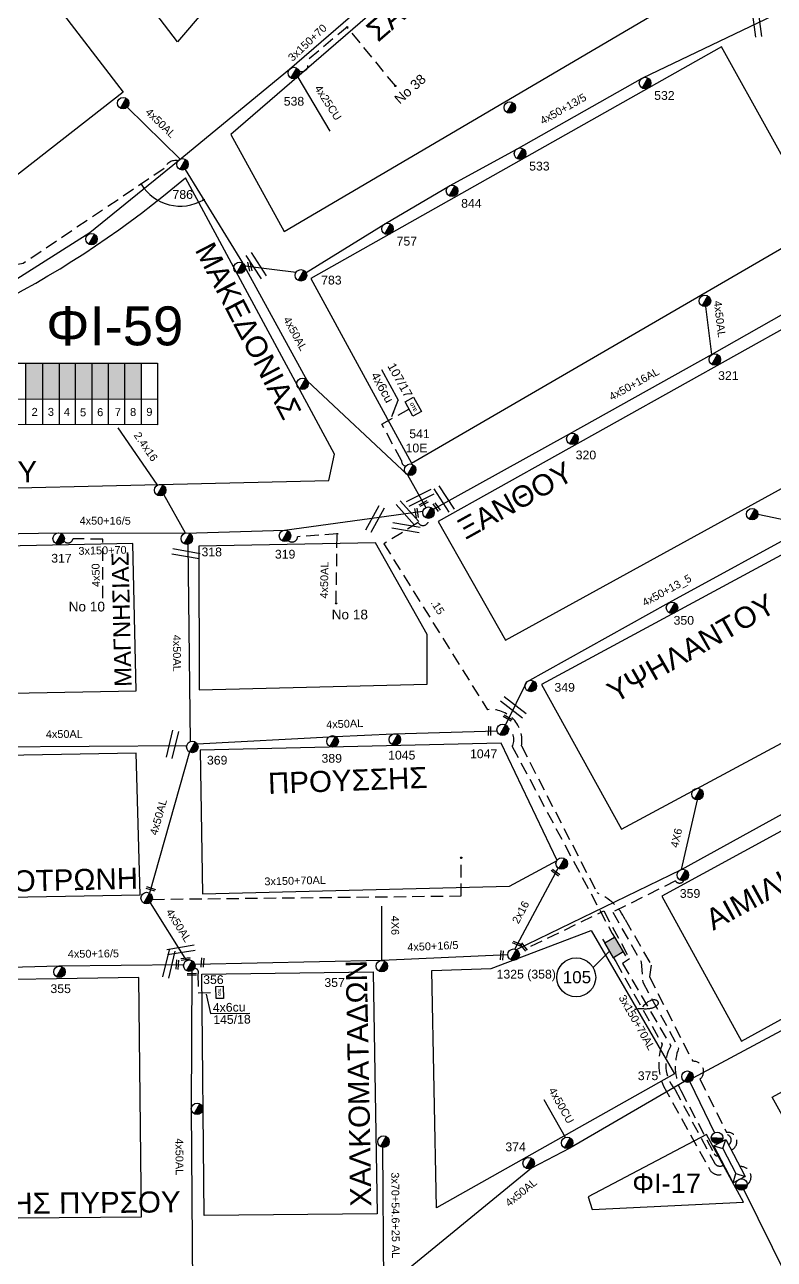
# Model space of a CAD drawing. Header units: millimetres. Extents: x 1421 to 7547, y 822 to 1863.
# Drawn here: x 6842.7 to 6996.5, y 1308.7 to 1562.1 of the extents above; entities that cross this region are included whole.
import ezdxf
from ezdxf.enums import TextEntityAlignment as Align

# ---------------------------------------------------------------- set-up
doc = ezdxf.new("R2010")
doc.units = ezdxf.units.MM
doc.linetypes.add('DASHED', pattern=[19.05, 12.7, -6.35])
doc.layers.get('0').update_dxf_attribs({"lineweight": 30})
for name, color, linetype, lineweight in [('2.4x16', 7, 'Continuous', 30), ('2x13', 7, 'Continuous', 30), ('2x16', 7, 'Continuous', 30), ('3x150+50', 7, 'Continuous', 30), ('4x50+13_5', 7, 'Continuous', 30), ('4x50+16_5', 7, 'Continuous', 30), ('4x50AL', 7, 'Continuous', 30), ('4x50CU', 7, 'Continuous', 30), ('Link Box 4 Διευθύνσεων', 7, 'Continuous', 30), ('Pillar OTE', 7, 'Continuous', 30), ('TEXT_ΚΑΛΩΔΙΩΝ', 7, 'Continuous', 30), ('Άγνωστα', 7, 'Continuous', 30), ('Γυμνά εναέρια ΧΤ και ΦΟΠ (3Φ)   4x50+16AL', 7, 'Continuous', 30), ('Εναέρια παροχή ΧΤ 4x25', 7, 'SYN_LINE', 30), ('Καλώδια ΧΤ   3x150+50CU', 7, 'DASHED', 30), ('Καλώδια ΧΤ   3x150+70AL', 7, 'DASHED', 30), ('Μηχανική τομή', 7, 'Continuous', 30), ('Στύλος ΦΜ', 7, 'Continuous', 30), ('Στύλος ΦΜ @ 1', 7, 'Continuous', 30), ('ΣΥΝ.ΚΑΛ4Χ6', 7, 'YPARXSK3X70+54', 30), ('Συνδέσεις', 7, 'Continuous', 30), ('Συνεστραμμένα ΧΤ   3x70+54.6+25 AL', 7, 'SYN_LINE', 30), ('Τομή', 7, 'Continuous', 30), ('Υποσταθμός εναέριος 2 στύλων', 7, 'Continuous', 30), ('Υποσταθμός πόλεως', 7, 'Continuous', 30), ('Υπόβαθρο ΔΕΗ', 7, 'Continuous', 30), ('Υπόγεια Καλώδια Δικτύου ΧΤ   .15', 7, 'DASHED', 30), ('Υπόγεια Καλώδια Δικτύου ΧΤ  4x50AL', 7, 'DASHED', 30), ('Υπόγεια Καλώδια Δικτύου ΧΤ  4x6', 7, 'DASHED', 30)]:
    doc.layers.add(name, color=color, linetype=linetype, lineweight=lineweight)
doc.layers.add('Υπόγεια καλώδια Παροχών ΧΤ   4x50AL', color=7, linetype='DASHED')
doc.styles.add('arial', font='arial.ttf')
doc.styles.get("Standard").update_dxf_attribs({"font": 'arial.ttf'})
doc.linetypes.add('SYN_LINE', pattern='A,0.5,-0.0001,["/\\/\\/\\/",Standard,S=0.1,R=0,X=0,Y=-0.05],-0.25', length=0.7501)
doc.linetypes.add('YPARXSK3X70+54', pattern='A,2.5,[131,ltypeshp.shx,S=1,R=0,X=-9e-10,Y=0],-1e-11,[131,ltypeshp.shx,S=-1,R=180,X=2,Y=0],-4.1,[131,ltypeshp.shx,S=1,R=0,X=-0.1,Y=0],-1.9,2,0', length=10.5)
doc.dimstyles.new('ISO-25', dxfattribs={"dimtxt": 2.5, "dimasz": 2.5, "dimexe": 1.25, "dimexo": 0.625, "dimtad": 1, "dimtxsty": 'Standard', "dimcen": 2.5, "dimadec": 0, "dimazin": 0, "dimtfac": 1, "dimtmove": 0, "dimatfit": 3, "dimfxl": 1, "dimarcsym": 0})

# ---------------------------------------------------------------- blocks, each defined once
blk = doc.blocks.new('ΥΠΑΡΧΩΝ ΤΣΙΜΕΝΤΕΝΙΟΣ ΣΤΥΛΟΣ')
at = {"layer": 'Στύλος ΦΜ'}
blk.add_hatch(color=7, dxfattribs=at).paths.add_polyline_path([(-1.29, -2.28, 0.574793), (2.62, 0, 0.268822), (1.3, 2.27)])
at = {"layer": 'Στύλος ΦΜ', "color": 7}
blk.add_line((-1.29, -2.28), (1.3, 2.27), dxfattribs=at)
blk.add_circle((0, 0), 2.62, dxfattribs=at)
at = {"layer": 'Στύλος ΦΜ', "flags": 4}
for tag, p in [('ΑΡΙΘΜΟΣ', (-4.68, 8.05)), ('ΤΥΠΟΣ', (-4.91, 3.03))]:
    blk.add_attdef(tag, p, '', height=4, dxfattribs=at)
blk = doc.blocks.new('ΜΗΧΑΝΙΚΗ ΤΟΜΗ')
at = {"layer": 'Μηχανική τομή', "lineweight": -3, "ltscale": 40}
for p, q in [((-3.8, 1.2), (3.8, 1.2)), ((3.8, -0.4), (-3.8, -0.4))]:
    blk.add_line(p, q, dxfattribs=at)
blk = doc.blocks.new('ΤΟΜΗ')
at = {"layer": 'Τομή', "lineweight": -3, "ltscale": 40}
for p, q in [((-11.4, 1.1), (11.4, 1.1)), ((11.4, -3.6), (-11.4, -3.6))]:
    blk.add_line(p, q, dxfattribs=at)
blk = doc.blocks.new('LINK BOX 4 ΑΝΑΧΩΡΗΣΕΩΝ')
at = {"layer": 'Link Box 4 Διευθύνσεων', "lineweight": -3, "ltscale": 40}
blk.add_hatch(color=256, dxfattribs=at).paths.add_polyline_path([(-3.54, 0), (-3.54, -4.67), (3.54, -4.67), (3.54, 0)])
for p, q in [((-3.54, 0), (-5.33, 0)), ((5.33, 0), (3.54, 0)), ((-3.54, -4.67), (-5.33, -4.67)), ((5.33, -4.67), (3.54, -4.67))]:
    blk.add_line(p, q, dxfattribs=at)
blk.add_lwpolyline([(-3.54, -4.67), (-3.54, 0), (3.54, 0), (3.54, -4.67)], close=True, dxfattribs=at)
blk = doc.blocks.new('_ΣΥΝΔΕΣΗ')
at = {"layer": 'Συνδέσεις', "linetype": 'SYN_LINE', "ltscale": 40}
blk.add_hatch(color=256, dxfattribs=at).paths.add_polyline_path([(0.5, 0, 1), (-0.5, 0, 1)])
at = {"layer": 'Συνδέσεις'}
blk.add_circle((0, 0), 0.5, dxfattribs=at)
blk = doc.blocks.new('ΥΠΟΣΤΑΘΜΟΣ ΕΝΑΕΡΙΟΣ ΕΠΙ 2 ΣΤΥΛΩΝ')
at = {"layer": 'Υποσταθμός εναέριος 2 στύλων', "linetype": 'Continuous', "lineweight": -3}
for points in [[(-11.97, -2.11, 0.574793), (-8.45, -0.07, 0.268822), (-9.64, 1.98)], [(9.68, -2.15, 0.574793), (13.19, -0.1, 0.268822), (12.01, 1.95)]]:
    blk.add_hatch(color=256, dxfattribs=at).paths.add_polyline_path(points)
for p, q in [((-11.97, -2.11), (-9.64, 1.98)), ((9.68, -2.15), (12.01, 1.95))]:
    blk.add_line(p, q, dxfattribs=at)
for centre in [(-10.81, -0.07), (10.84, -0.1)]:
    blk.add_circle(centre, 2.36, dxfattribs=at)
at = {"layer": 'Υποσταθμός πόλεως', "linetype": 'Continuous', "lineweight": -3, "ltscale": 40}
blk.add_lwpolyline([(-8.57, 2.82), (8.57, 2.82), (8.57, -2.82), (-8.57, -2.82)], close=True, dxfattribs=at)
for points in [[(-5.75, 0), (-8.57, 2.82)], [(-8.57, -2.82), (-5.75, 0)], [(-5.75, 0), (5.75, 0)], [(5.75, 0), (8.57, 2.82)], [(8.57, -2.82), (5.75, 0)]]:
    blk.add_lwpolyline(points, dxfattribs=at)
at = {"layer": 'Υποσταθμός εναέριος 2 στύλων', "ltscale": 40, "flags": 1}
for tag, p in [('ΜΕΤΑΣΧΗΜΑΤΙΣΜΟΣ', (14.09, 2.51)), ('ΙΣΧΥΣ', (14.07, -0.28)), ('ΑΡΙΘΜΟΣ', (14.19, -3))]:
    blk.add_attdef(tag, p, '', height=1.8, dxfattribs=at)
blk = doc.blocks.new('PILLAR ΟΤΕ')
at = {"layer": 'Pillar OTE', "ltscale": 40}
blk.add_lwpolyline([(-3.31, 2.02), (3.39, 2.02), (3.39, -1.99), (-3.31, -1.99)], close=True, dxfattribs=at)
at = {"layer": 'Pillar OTE', "insert": (-1.81, 0.71), "char_height": 1.3575, "width": 109.961, "attachment_point": 1}
blk.add_mtext('{\\fArial|b1|i0|c161|p34;OTE}', dxfattribs=at)

msp = doc.modelspace()

# ---------------------------------------------------------------- hatches: boundary and pattern name
at = {"layer": 'Καλώδια ΧΤ   3x150+50CU', "linetype": 'DASHED', "lineweight": -3, "ltscale": 0.2}
h = msp.add_hatch(color=1, dxfattribs=at)
h.dxf.hatch_style = 1
h.paths.add_polyline_path([(6846.4, 1492.68), (6842.96, 1492.68), (6842.96, 1485.32), (6846.4, 1485.31)])
h = msp.add_hatch(color=27, dxfattribs=at)
h.dxf.hatch_style = 1
h.paths.add_polyline_path([(6849.84, 1492.68), (6846.4, 1492.68), (6846.4, 1485.31), (6849.84, 1485.31)])
h = msp.add_hatch(color=173, dxfattribs=at)
h.dxf.hatch_style = 1
h.paths.add_polyline_path([(6853.14, 1492.68), (6849.84, 1492.68), (6849.84, 1485.31), (6853.14, 1485.31)])
h = msp.add_hatch(color=30, dxfattribs=at)
h.dxf.hatch_style = 1
h.paths.add_polyline_path([(6856.52, 1492.68), (6853.14, 1492.68), (6853.14, 1485.31), (6856.52, 1485.3)])
h = msp.add_hatch(color=85, dxfattribs=at)
h.dxf.hatch_style = 1
h.paths.add_polyline_path([(6859.92, 1492.68), (6856.52, 1492.68), (6856.52, 1485.3), (6859.92, 1485.3)])
h = msp.add_hatch(color=5, dxfattribs=at)
h.dxf.hatch_style = 1
h.paths.add_polyline_path([(6863.26, 1492.68), (6859.92, 1492.68), (6859.92, 1485.3), (6863.26, 1485.3)])
h = msp.add_hatch(color=2, dxfattribs=at)
h.dxf.hatch_style = 1
h.paths.add_polyline_path([(6866.64, 1492.68), (6863.26, 1492.68), (6863.26, 1485.3), (6866.64, 1485.29)])

# ---------------------------------------------------------------- linework, layer by layer
at = {"color": 2, "lineweight": -3, "ltscale": 0.2}
msp.add_lwpolyline([(6803.07, 1492.81), (6817.27, 1498.03), (6839.8, 1509.13), (6856.07, 1519.5), (6874.17, 1534.19), (6897.06, 1553), (6933.57, 1584.62)], dxfattribs=at)
at = {"color": 6, "lineweight": -3, "ltscale": 0.2}
msp.add_lwpolyline([(6887.9, 1512.62), (6898.4, 1511.34)], dxfattribs=at)
at = {"layer": '2.4x16', "color": 7, "linetype": 'SYN_LINE', "lineweight": -3, "ltscale": 10}
msp.add_lwpolyline([(6869.89, 1467.73), (6861.91, 1479.35)], dxfattribs=at)
at = {"layer": '2x13', "color": 27, "lineweight": -3, "ltscale": 0.2}
msp.add_lwpolyline([(7003.94, 1459.3), (6993.11, 1461.57)], dxfattribs=at)
at = {"layer": '2x16', "color": 1, "lineweight": -3, "ltscale": 0.2}
msp.add_lwpolyline([(6943.23, 1372.4), (6952.14, 1389.02)], dxfattribs=at)
at = {"layer": '3x150+50', "color": 27, "linetype": 'DASHED', "lineweight": -3, "ltscale": 0.2}
msp.add_lwpolyline([(6871.34, 1532.59), (6842.38, 1513.1), (6834.92, 1511.67), (6802.48, 1496.13, 0.187607), (6802.48, 1496.13, 0.463516), (6796.34, 1492.41, 1)], format="xyb", dxfattribs=at)
at = {"layer": '4x50+13_5', "color": 6, "lineweight": -3, "ltscale": 0.2}
for points in [[(6900.42, 1511.23), (6916.71, 1521.34), (6929.85, 1529.07), (6943.52, 1536.51), (6969.51, 1551.23), (6996.24, 1564.04)], [(6990.22, 1322.97), (6998.94, 1305.36)]]:
    msp.add_lwpolyline(points, dxfattribs=at)
at = {"layer": '4x50+13_5', "color": 27, "lineweight": -3, "ltscale": 0.2}
msp.add_lwpolyline([(7003.94, 1459.3), (6974.85, 1443.43), (6945.63, 1427.16), (6941.35, 1418.4)], dxfattribs=at)
at = {"layer": '4x50+13_5', "color": 2, "lineweight": -3, "ltscale": 0.2}
for points in [[(6979.82, 1345.95), (7014.2, 1364.36), (7037.67, 1377.39), (7058.24, 1388.56), (7075.49, 1398.73)], [(6979.14, 1345.13), (6984.2, 1334.69)]]:
    msp.add_lwpolyline(points, dxfattribs=at)
at = {"layer": '4x50+16_5', "color": 85, "lineweight": -3, "ltscale": 0.2}
msp.add_lwpolyline([(6795.08, 1457.12), (6821.34, 1457.37), (6849.56, 1457.83), (6875.69, 1457.78), (6896.04, 1458.37), (6924.39, 1462.25)], dxfattribs=at)
at = {"layer": '4x50+16_5', "color": 30, "lineweight": -3, "ltscale": 0.2}
msp.add_lwpolyline([(6943.6, 1372.27), (6977.48, 1388.74), (7000.19, 1401.23), (7022.78, 1413.07), (7056.73, 1430.94)], dxfattribs=at)
at = {"layer": '4x50+16_5', "color": 1, "lineweight": -3, "ltscale": 0.2}
msp.add_lwpolyline([(6941.83, 1371.2), (6915.98, 1370.04), (6877.63, 1369.24)], dxfattribs=at)
at = {"layer": '4x50+16_5', "color": 5, "lineweight": -3, "ltscale": 0.2}
msp.add_lwpolyline([(6875.32, 1369.14), (6849.69, 1368.88), (6822.4, 1368.13)], dxfattribs=at)
at = {"layer": '4x50AL', "color": 27, "lineweight": -3, "ltscale": 0.2}
for points in [[(6863.71, 1545.18), (6874.6, 1534.55)], [(6875.61, 1532.4), (6887.38, 1513.24), (6900.69, 1489.04), (6921.21, 1469.76), (6924.97, 1463)]]:
    msp.add_lwpolyline(points, dxfattribs=at)
at = {"layer": '4x50AL', "color": 6, "lineweight": -3, "ltscale": 0.2}
msp.add_lwpolyline([(6983.69, 1494.42), (6982.48, 1504.27)], dxfattribs=at)
at = {"layer": '4x50AL', "color": 133, "lineweight": -3, "ltscale": 0.2}
for points in [[(6876.21, 1455.49), (6876.63, 1414.96)], [(6878.08, 1414.53), (6906.47, 1416.05), (6918.37, 1416.56), (6939.61, 1417.19)], [(6876.52, 1412.86), (6868.31, 1383.88)], [(6868.43, 1381.91), (6875.9, 1370.01)]]:
    msp.add_lwpolyline(points, dxfattribs=at)
at = {"layer": '4x50AL', "color": 30, "lineweight": -3, "ltscale": 0.2}
msp.add_lwpolyline([(6814.47, 1413.41), (6835.82, 1413.93), (6875.97, 1414.2)], dxfattribs=at)
at = {"layer": '4x50AL', "color": 2, "lineweight": -3, "ltscale": 0.2}
msp.add_lwpolyline([(6877.02, 1367.94), (6876.89, 1339.64), (6877.13, 1303.14)], dxfattribs=at)
at = {"layer": '4x50AL', "color": 1, "lineweight": -3, "ltscale": 0.2}
msp.add_lwpolyline([(6978.09, 1345.18), (6954.53, 1331.55), (6946.68, 1327.43), (6916.89, 1302.98), (6921.09, 1306.43)], dxfattribs=at)
at = {"layer": '4x50CU', "color": 1, "linetype": 'SYN_LINE', "lineweight": -3, "ltscale": 10}
msp.add_lwpolyline([(6953.64, 1333.73), (6949.27, 1341.48)], dxfattribs=at)
at = {"layer": 'Pillar OTE', "lineweight": -3, "ltscale": 40}
for points in [[(6839.63, 1480.04), (6839.63, 1492.68), (6869.96, 1492.68), (6869.96, 1480.01), (6839.63, 1480.04)], [(6842.96, 1480.04), (6842.96, 1492.68)], [(6846.4, 1480.03), (6846.4, 1492.68)], [(6849.84, 1480.03), (6849.84, 1492.68)], [(6853.14, 1480.03), (6853.14, 1492.68)], [(6856.52, 1480.02), (6856.52, 1492.68)], [(6859.92, 1480.02), (6859.92, 1492.68)], [(6863.26, 1480.02), (6863.26, 1492.68)], [(6866.64, 1480.01), (6866.64, 1492.68)], [(6839.63, 1485.32), (6869.96, 1485.29)]]:
    msp.add_lwpolyline(points, dxfattribs=at)
at = {"layer": 'Άγνωστα', "lineweight": -3}
msp.add_lwpolyline([(6969.54, 1360.53), (6969.94, 1360.99), (6970.31, 1361.34), (6970.64, 1361.6), (6970.93, 1361.78), (6971.19, 1361.9), (6971.42, 1361.97), (6971.61, 1362), (6971.78, 1362.01), (6971.92, 1362.01), (6972.04, 1362), (6972.14, 1361.98), (6972.22, 1361.96), (6972.28, 1361.93), (6972.34, 1361.9), (6972.39, 1361.85), (6972.44, 1361.81), (6972.48, 1361.75), (6972.53, 1361.69), (6972.57, 1361.62), (6972.6, 1361.56), (6972.63, 1361.48), (6972.65, 1361.41), (6972.67, 1361.34), (6972.67, 1361.27), (6972.66, 1361.2), (6972.64, 1361.13), (6972.61, 1361.06), (6972.57, 1360.99), (6972.52, 1360.93), (6972.46, 1360.86), (6972.4, 1360.8), (6972.33, 1360.73), (6972.25, 1360.67), (6972.16, 1360.61), (6972.07, 1360.55), (6971.97, 1360.49), (6971.87, 1360.44), (6971.75, 1360.38), (6971.63, 1360.33), (6971.5, 1360.29), (6971.36, 1360.25), (6971.21, 1360.21), (6971.05, 1360.18), (6970.89, 1360.15), (6970.73, 1360.13), (6970.56, 1360.11), (6970.39, 1360.1), (6970.22, 1360.09), (6970.05, 1360.09), (6969.88, 1360.09), (6969.71, 1360.1), (6969.55, 1360.11), (6969.39, 1360.11), (6969.23, 1360.12), (6969.08, 1360.12), (6968.93, 1360.12), (6968.79, 1360.12), (6968.65, 1360.11), (6968.53, 1360.1), (6968.41, 1360.08), (6968.3, 1360.07), (6968.21, 1360.05), (6968.12, 1360.04), (6968.05, 1360.02), (6967.99, 1360.01), (6967.94, 1360.01), (6967.9, 1360), (6967.87, 1360), (6967.85, 1360), (6967.83, 1360), (6967.82, 1360), (6967.81, 1360), (6967.8, 1360), (6967.8, 1360), (6967.8, 1360), (6967.79, 1360), (6967.79, 1360), (6967.79, 1360), (6967.79, 1360), (6967.79, 1360)], dxfattribs=at)
at = {"layer": 'Γυμνά εναέρια ΧΤ και ΦΟΠ (3Φ)   4x50+16AL', "color": 6, "lineweight": -3, "ltscale": 0.2}
msp.add_lwpolyline([(7023.07, 1514.7), (7005.46, 1506.81), (6983.69, 1494.42), (6954.42, 1478.1), (6926.53, 1462.62)], dxfattribs=at)
at = {"layer": 'Γυμνά εναέρια ΧΤ και ΦΟΠ (3Φ)   4x50+16AL', "color": 7, "lineweight": -3, "ltscale": 0.2}
msp.add_lwpolyline([(6875.69, 1457.78), (6871.25, 1465.7)], dxfattribs=at)
at = {"layer": 'Εναέρια παροχή ΧΤ 4x25', "color": 2, "linetype": 'SYN_LINE', "lineweight": -3, "ltscale": 15}
msp.add_lwpolyline([(6898.72, 1551.33), (6905.29, 1540.3)], dxfattribs=at)
at = {"layer": 'Καλώδια ΧΤ   3x150+50CU', "color": 2, "linetype": 'DASHED', "lineweight": -3, "ltscale": 0.2}
msp.add_arc((6986.51, 1333.18), 1.15, 302.874, 125.6264, dxfattribs=at)
at = {"layer": 'Καλώδια ΧΤ   3x150+50CU', "color": 6, "linetype": 'DASHED', "lineweight": -3, "ltscale": 0.2}
msp.add_arc((6989.61, 1325.65), 2.11, 309.1055, 93.6989, dxfattribs=at)
at = {"layer": 'Καλώδια ΧΤ   3x150+70AL', "color": 2, "linetype": 'DASHED', "lineweight": -3, "ltscale": 0.2}
msp.add_lwpolyline([(6918.75, 1549.56), (6908.86, 1561.65), (6900.49, 1554.6, -0.820402), (6899.02, 1552.61, -1.469242)], format="xyb", dxfattribs=at)
at = {"layer": 'Καλώδια ΧΤ   3x150+70AL', "color": 85, "lineweight": -3, "ltscale": 0.2}
msp.add_lwpolyline([(6858.73, 1456.52), (6852.62, 1456.59, -0.627389), (6850.75, 1456.16, 4.617083)], format="xyb", dxfattribs=at)
at = {"layer": 'Καλώδια ΧΤ   3x150+70AL', "color": 133, "lineweight": -3, "ltscale": 0.2}
for points in [[(6941.88, 1417.78, -0.359486), (6942.72, 1413.96), (6963.24, 1375.6)], [(6963.96, 1369.83), (6973.5, 1352.89, 0.192555), (6973.74, 1344.25), (6983.34, 1326.95, 0.485711), (6986.77, 1326.84, -0.786582)]]:
    msp.add_lwpolyline(points, format="xyb", dxfattribs=at)
msp.add_lwpolyline([(6868.88, 1382.6), (6932.27, 1383.3), (6932.27, 1391.15)], dxfattribs=at)
at = {"layer": 'Καλώδια ΧΤ   3x150+70AL', "color": 30, "lineweight": -3, "ltscale": 0.2}
msp.add_lwpolyline([(6977.93, 1386.43, -0.561607), (6976.21, 1386.4), (6963.36, 1379.96), (6969.15, 1369.78), (6969.5, 1365.61), (6976.86, 1352.07, 0.205116), (6977.3, 1343.38), (6984.16, 1330.36, 0.364097), (6985.14, 1329.96, 1.366824)], format="xyb", dxfattribs=at)
at = {"layer": 'Καλώδια ΧΤ   3x150+70AL', "color": 1, "lineweight": -3, "ltscale": 0.2}
msp.add_lwpolyline([(6946.57, 1372.97), (6961.5, 1380.24), (6966.82, 1370.37), (6965.36, 1369.45), (6975.25, 1352.5, 0.318206), (6976.06, 1343.67), (6984.2, 1328.52, 0.455718), (6986.12, 1328.09, -0.327517)], format="xyb", dxfattribs=at)
at = {"layer": 'Καλώδια ΧΤ   3x150+70AL', "color": 27, "lineweight": -3, "ltscale": 0.2}
msp.add_arc((6873.68, 1531.75), 2.49, 78.8261, 160.2831, dxfattribs=at)
at = {"layer": 'ΣΥΝ.ΚΑΛ4Χ6', "color": 30, "linetype": 'SYN_LINE', "lineweight": -3, "ltscale": 20}
msp.add_lwpolyline([(6977.48, 1388.74), (6980.75, 1403.03)], dxfattribs=at)
at = {"layer": 'ΣΥΝ.ΚΑΛ4Χ6', "color": 1, "linetype": 'SYN_LINE', "lineweight": -3, "ltscale": 20}
msp.add_lwpolyline([(6915.98, 1370.04), (6915.96, 1381.19)], dxfattribs=at)
at = {"layer": 'Συνεστραμμένα ΧΤ   3x70+54.6+25 AL', "color": 62, "lineweight": -3, "ltscale": 20}
msp.add_lwpolyline([(6916.41, 1303.51), (6916.18, 1331.7)], dxfattribs=at)
at = {"layer": 'Υπόβαθρο ΔΕΗ', "lineweight": -3, "ltscale": 0.2}
for points in [[(6833.54, 1611.54), (6863.1, 1640.3), (6906.47, 1596.56), (6874.08, 1558.63), (6833.54, 1611.54)], [(6895.97, 1519.7), (6979.85, 1569.09), (6959.62, 1604.1), (6885.03, 1539.58), (6895.97, 1519.7)], [(6797.37, 1576.31), (6822.72, 1600.65), (6862.94, 1548.28), (6840.09, 1530.45), (6797.37, 1576.31)], [(6922.05, 1472.13), (7006.06, 1520.91), (6985.65, 1557.57), (6901.39, 1510.04), (6922.05, 1472.13)], [(6906.28, 1473.99), (6875.68, 1530.71)], [(6941.34, 1435.81), (7027.07, 1482.94), (7013.19, 1508.08), (6927.5, 1460.14), (6941.34, 1435.81)], [(6915.94, 1491.33), (6919.35, 1485.06)], [(6794.3, 1488.5), (6794.76, 1465.99), (6905.13, 1468.55), (6906.28, 1473.99)], [(6948.72, 1426.73), (6965.13, 1397), (7049.89, 1442.55), (7033.24, 1472.34), (6948.72, 1426.73)], [(6795.56, 1454.18), (6796.06, 1424.12), (6865.6, 1425.43), (6864.9, 1455.61), (6795.56, 1454.18)], [(6878.46, 1455.1), (6878.47, 1425.58), (6925.26, 1426.78), (6925.26, 1436.99), (6914.65, 1455.77), (6878.46, 1455.1)], [(7073.87, 1399.83), (7057.53, 1429.09), (6973.41, 1383.24), (6989.78, 1353.51), (7073.87, 1399.83)], [(6878.7, 1413.2), (6879.17, 1383.74), (6942.2, 1385.3), (6951.96, 1390.56), (6940.46, 1414.63), (6878.7, 1413.2)], [(6796.44, 1411.35), (6797.29, 1382.27), (6866.42, 1383.5), (6865.59, 1412.62), (6796.44, 1411.35)], [(6824.4, 1317.06), (6866.66, 1317.43), (6866.15, 1366.57), (6823.84, 1365.87), (6824.4, 1317.06)]]:
    msp.add_lwpolyline(points, dxfattribs=at)
for points in [[(6996.03, 1342.02), (7080.02, 1388.07), (7094.38, 1362.81), (7009.86, 1317.08)], [(6927.16, 1319.29), (6926.2, 1367.96), (6938.42, 1368.37), (6958.95, 1376.2), (6976, 1346.75)], [(6879.07, 1367.26), (6914.2, 1367.75), (6915.02, 1318.02), (6879.56, 1317.72)], [(6958.29, 1321.52), (6959.11, 1318.91), (6990.16, 1320.45), (6982.61, 1334.36)]]:
    msp.add_lwpolyline(points, close=True, dxfattribs=at)
at = {"layer": 'Υπόβαθρο ΔΕΗ', "lineweight": -3}
msp.add_lwpolyline([(6962.71, 1371.94), (6959.3, 1368.61)], dxfattribs=at)
msp.add_circle((6955.85, 1366.59), 4, dxfattribs=at)
at = {"layer": 'Υπόβαθρο ΔΕΗ', "lineweight": -3, "ltscale": 0.2}
msp.add_arc((6743.72, 1685.54), 203.44, 284.3988, 310.4398, dxfattribs=at)
at = {"layer": 'Υπόβαθρο ΔΕΗ', "lineweight": -3}
msp.add_arc((6874.63, 1534.29), 9.41, 211.3432, 300.6313, dxfattribs=at)
at = {"layer": 'Υπόγεια Καλώδια Δικτύου ΧΤ   .15', "color": 151, "lineweight": -3, "ltscale": 0.2}
msp.add_lwpolyline([(6925.56, 1460.8, -0.886262), (6923.43, 1459.92), (6916.38, 1455.59), (6937.64, 1421.53, -0.499243), (6944.62, 1414.11), (6960.15, 1383.92, -0.182037), (6965.89, 1378.47), (6971.26, 1369.08), (6970.87, 1366.69), (6979.77, 1349.35, -0.726628), (6981.24, 1345.69), (6986.71, 1334.75, -0.866631), (6987.69, 1331.15)], format="xyb", dxfattribs=at)
at = {"layer": 'Υπόγεια Καλώδια Δικτύου ΧΤ  4x50AL', "color": 85, "lineweight": -3, "ltscale": 0.2}
msp.add_lwpolyline([(6906.59, 1443.35), (6906.82, 1457.6), (6898.7, 1457.01, -0.617691), (6896.78, 1456.23, 4.569443)], format="xyb", dxfattribs=at)
msp.add_lwpolyline([(6858.75, 1444.44), (6858.73, 1456.52)], dxfattribs=at)
at = {"layer": 'Υπόγεια Καλώδια Δικτύου ΧΤ  4x6', "color": 27, "linetype": 'DASHED', "lineweight": -2, "ltscale": 0.2}
msp.add_lwpolyline([(6920.86, 1471.51, -0.380777), (6920.02, 1472.69), (6915.95, 1480.15), (6921.53, 1483.2)], format="xyb", dxfattribs=at)
at = {"layer": 'Υπόγεια Καλώδια Δικτύου ΧΤ  4x6', "color": 2, "linetype": 'DASHED', "lineweight": -2, "ltscale": 0.2}
msp.add_lwpolyline([(6877.52, 1368.43, -0.59609), (6878.25, 1367.25), (6878.29, 1363.43), (6881.93, 1363.47)], format="xyb", dxfattribs=at)

# ---------------------------------------------------------------- block references
at = {"layer": 'Link Box 4 Διευθύνσεων', "lineweight": -3, "xscale": 0.4999999999999998, "yscale": 0.4999999999999998, "zscale": 0.4999999999999998, "rotation": 120.7676350335538}
msp.add_blockref('LINK BOX 4 ΑΝΑΧΩΡΗΣΕΩΝ', (6962.6, 1372.12), dxfattribs=at)
at = {"layer": 'Pillar OTE', "xscale": 0.375, "yscale": 0.375, "zscale": 0.375, "rotation": 91}
msp.add_blockref('PILLAR ΟΤΕ', (6882.72, 1363.48), dxfattribs=at)
at = {"layer": 'Μηχανική τομή', "lineweight": -3}
for p, xscale, yscale, zscale, rotation in [((6889, 1512.51), 0.2499999999999188, 0.2499999999999188, 0.2499999999999188, 101.90715138135), ((6923.01, 1461.89), 0.2499999999999187, 0.2499999999999187, 0.2499999999999187, 278.7639080021977), ((6924.5, 1463.96), 0.2499999999999187, 0.2499999999999187, 0.2499999999999187, 207.8134773186692), ((6927.15, 1463.06), 0.2499999999999188, 0.2499999999999188, 0.2499999999999188, 305.3049138036005), ((6941.85, 1419.9), 0.2499999999999189, 0.2499999999999189, 0.2499999999999189, 150.9897580693849), ((6937.99, 1417.16), 0.2499999999999188, 0.2499999999999188, 0.2499999999999188, 269.307013081686), ((6951.66, 1388.18), 0.2499999999999187, 0.2499999999999187, 0.2499999999999187, 143.4629186493353), ((6868.53, 1384.64), 0.2499999999999187, 0.2499999999999187, 0.2499999999999187, 342.4772991770096), ((6943.78, 1373.59), 0.2499999999999186, 0.2499999999999186, 0.2499999999999186, 157.5083442324506), ((6945.13, 1372.88), 0.2499999999999187, 0.2499999999999187, 0.2499999999999187, 128.4420279025753), ((6940.68, 1371.1), 0.2499999999999187, 0.2499999999999187, 0.2499999999999187, 85.96302008426422), ((6874.12, 1369.18), 0.2499999999999187, 0.2499999999999187, 0.2499999999999187, 85.96302008426422), ((6875.72, 1370.27), 0.2499999999999187, 0.2499999999999187, 0.2499999999999187, 7.275471488606197), ((6879.26, 1369.61), 0.2499999999999187, 0.2499999999999187, 0.2499999999999187, 85.96302008426422), ((6877.02, 1367.12), 0.2499999999999187, 0.2499999999999187, 0.2499999999999187, 0.889139183200406)]:
    msp.add_blockref('ΜΗΧΑΝΙΚΗ ΤΟΜΗ', p, dxfattribs=dict(at, xscale=xscale, yscale=yscale, zscale=zscale, rotation=rotation))
at = {"layer": 'Στύλος ΦΜ @ 1', "lineweight": -3, "ltscale": 40}
ref = msp.add_blockref('ΥΠΑΡΧΩΝ ΤΣΙΜΕΝΤΕΝΙΟΣ ΣΤΥΛΟΣ', (6897.92, 1552.2), dxfattribs=dict(at, xscale=0.4499999999998181, yscale=0.4499999999998181, zscale=0.4499999999998181))
ref.add_attrib('ΤΥΠΟΣ', '538', (6895.85, 1545.51), dxfattribs={"layer": 'Στύλος ΦΜ', "height": 1.8, "flags": 4})
ref = msp.add_blockref('ΥΠΑΡΧΩΝ ΤΣΙΜΕΝΤΕΝΙΟΣ ΣΤΥΛΟΣ', (6969.98, 1550.15), dxfattribs=dict(at, xscale=0.4499999999998181, yscale=0.4499999999998181, zscale=0.4499999999998181))
ref.add_attrib('ΤΥΠΟΣ', '532', (6971.85, 1546.7), dxfattribs={"layer": 'Στύλος ΦΜ', "height": 1.8, "flags": 4})
at = {"layer": 'Στύλος ΦΜ @ 1', "lineweight": -3, "ltscale": 40, "xscale": 0.4499999999998181, "yscale": 0.4499999999998181, "zscale": 0.4499999999998181}
for p in [(6862.91, 1546.03), (6942.22, 1545.13), (6856.42, 1518.12), (6886.79, 1512.22), (6982.26, 1505.43), (6899.7, 1488.4), (6870.49, 1466.6), (6925.54, 1461.97), (6991.94, 1461.66), (6980.73, 1404.21), (6952.88, 1389.94), (6867.73, 1382.86), (6878.07, 1339.6), (6916.31, 1332.87), (6954.01, 1332.61)]:
    msp.add_blockref('ΥΠΑΡΧΩΝ ΤΣΙΜΕΝΤΕΝΙΟΣ ΣΤΥΛΟΣ', p, dxfattribs=at)
at = {"layer": 'Στύλος ΦΜ @ 1', "lineweight": -3, "ltscale": 40}
ref = msp.add_blockref('ΥΠΑΡΧΩΝ ΤΣΙΜΕΝΤΕΝΙΟΣ ΣΤΥΛΟΣ', (6944.33, 1535.66), dxfattribs=dict(at, xscale=0.4499999999998181, yscale=0.4499999999998181, zscale=0.4499999999998181))
ref.add_attrib('ΤΥΠΟΣ', '533', (6946.2, 1532.2), dxfattribs={"layer": 'Στύλος ΦΜ', "height": 1.8, "flags": 4})
ref = msp.add_blockref('ΥΠΑΡΧΩΝ ΤΣΙΜΕΝΤΕΝΙΟΣ ΣΤΥΛΟΣ', (6875.09, 1533.46), dxfattribs=dict(at, xscale=0.4499999999998181, yscale=0.4499999999998181, zscale=0.4499999999998181))
ref.add_attrib('ΤΥΠΟΣ', '786', (6873.03, 1526.38), dxfattribs={"layer": 'Στύλος ΦΜ', "height": 1.8, "flags": 4})
ref = msp.add_blockref('ΥΠΑΡΧΩΝ ΤΣΙΜΕΝΤΕΝΙΟΣ ΣΤΥΛΟΣ', (6930.38, 1528.02), dxfattribs=dict(at, xscale=0.4499999999998181, yscale=0.4499999999998181, zscale=0.4499999999998181))
ref.add_attrib('ΤΥΠΟΣ', '844', (6932.25, 1524.56), dxfattribs={"layer": 'Στύλος ΦΜ', "height": 1.8, "flags": 4})
ref = msp.add_blockref('ΥΠΑΡΧΩΝ ΤΣΙΜΕΝΤΕΝΙΟΣ ΣΤΥΛΟΣ', (6917.14, 1520.24), dxfattribs=dict(at, xscale=0.4499999999998181, yscale=0.4499999999998181, zscale=0.4499999999998181))
ref.add_attrib('ΤΥΠΟΣ', '757', (6919.01, 1516.79), dxfattribs={"layer": 'Στύλος ΦΜ', "height": 1.8, "flags": 4})
ref = msp.add_blockref('ΥΠΑΡΧΩΝ ΤΣΙΜΕΝΤΕΝΙΟΣ ΣΤΥΛΟΣ', (6899.38, 1510.68), dxfattribs=dict(at, xscale=0.4499999999998181, yscale=0.4499999999998181, zscale=0.4499999999998181))
ref.add_attrib('ΤΥΠΟΣ', '783', (6903.53, 1508.8), dxfattribs={"layer": 'Στύλος ΦΜ', "height": 1.8, "flags": 4})
ref = msp.add_blockref('ΥΠΑΡΧΩΝ ΤΣΙΜΕΝΤΕΝΙΟΣ ΣΤΥΛΟΣ', (6984.28, 1493.4), dxfattribs=dict(at, xscale=0.4499999999998181, yscale=0.4499999999998181, zscale=0.4499999999998181))
ref.add_attrib('ΤΥΠΟΣ', '321', (6984.97, 1489.19), dxfattribs={"layer": 'Στύλος ΦΜ', "height": 1.8, "flags": 4})
ref = msp.add_blockref('ΥΠΑΡΧΩΝ ΤΣΙΜΕΝΤΕΝΙΟΣ ΣΤΥΛΟΣ', (6921.79, 1470.78), dxfattribs=dict(at, xscale=0.4499999999998181, yscale=0.4499999999998181, zscale=0.4499999999998181))
ref.add_attrib('ΤΥΠΟΣ', '10Ε', (6920.85, 1474.34), dxfattribs={"layer": 'Στύλος ΦΜ', "height": 1.8, "flags": 4})
ref.add_attrib('ΑΡΙΘΜΟΣ', '541', (6921.61, 1477.26), dxfattribs={"layer": 'Στύλος ΦΜ', "height": 1.8, "flags": 4})
ref = msp.add_blockref('ΥΠΑΡΧΩΝ ΤΣΙΜΕΝΤΕΝΙΟΣ ΣΤΥΛΟΣ', (6955.07, 1477.12), dxfattribs=dict(at, xscale=0.4499999999998181, yscale=0.4499999999998181, zscale=0.4499999999998181))
ref.add_attrib('ΤΥΠΟΣ', '320', (6955.75, 1472.91), dxfattribs={"layer": 'Στύλος ΦΜ', "height": 1.8, "flags": 4})
ref = msp.add_blockref('ΥΠΑΡΧΩΝ ΤΣΙΜΕΝΤΕΝΙΟΣ ΣΤΥΛΟΣ', (6849.68, 1456.65), dxfattribs=dict(at, xscale=0.4499999999998181, yscale=0.4499999999998181, zscale=0.4499999999998181))
ref.add_attrib('ΤΥΠΟΣ', '317', (6848.15, 1451.71), dxfattribs={"layer": 'Στύλος ΦΜ', "height": 1.8, "flags": 4})
ref = msp.add_blockref('ΥΠΑΡΧΩΝ ΤΣΙΜΕΝΤΕΝΙΟΣ ΣΤΥΛΟΣ', (6875.97, 1456.64), dxfattribs=dict(at, xscale=0.4499999999998181, yscale=0.4499999999998181, zscale=0.4499999999998181))
ref.add_attrib('ΤΥΠΟΣ', '318', (6878.98, 1453.01), dxfattribs={"layer": 'Στύλος ΦΜ', "height": 1.8, "flags": 4})
ref = msp.add_blockref('ΥΠΑΡΧΩΝ ΤΣΙΜΕΝΤΕΝΙΟΣ ΣΤΥΛΟΣ', (6896.11, 1457.2), dxfattribs=dict(at, xscale=0.4499999999998181, yscale=0.4499999999998181, zscale=0.4499999999998181))
ref.add_attrib('ΤΥΠΟΣ', '319', (6894.04, 1452.54), dxfattribs={"layer": 'Στύλος ΦΜ', "height": 1.8, "flags": 4})
ref = msp.add_blockref('ΥΠΑΡΧΩΝ ΤΣΙΜΕΝΤΕΝΙΟΣ ΣΤΥΛΟΣ', (6975.51, 1442.45), dxfattribs=dict(at, xscale=0.4499999999998181, yscale=0.4499999999998181, zscale=0.4499999999998181))
ref.add_attrib('ΤΥΠΟΣ', '350', (6975.83, 1438.97), dxfattribs={"layer": 'Στύλος ΦΜ', "height": 1.8, "flags": 4})
ref = msp.add_blockref('ΥΠΑΡΧΩΝ ΤΣΙΜΕΝΤΕΝΙΟΣ ΣΤΥΛΟΣ', (6946.52, 1426.39), dxfattribs=dict(at, xscale=0.4499999999998181, yscale=0.4499999999998181, zscale=0.4499999999998181))
ref.add_attrib('ΤΥΠΟΣ', '349', (6951.39, 1425.21), dxfattribs={"layer": 'Στύλος ΦΜ', "height": 1.8, "flags": 4})
ref = msp.add_blockref('ΥΠΑΡΧΩΝ ΤΣΙΜΕΝΤΕΝΙΟΣ ΣΤΥΛΟΣ', (6918.65, 1415.41), dxfattribs=dict(at, xscale=0.4499999999998181, yscale=0.4499999999998181, zscale=0.4499999999998181))
ref.add_attrib('ΤΥΠΟΣ', '1045', (6917.27, 1411.3), dxfattribs={"layer": 'Στύλος ΦΜ', "height": 1.8, "flags": 4})
ref = msp.add_blockref('ΥΠΑΡΧΩΝ ΤΣΙΜΕΝΤΕΝΙΟΣ ΣΤΥΛΟΣ', (6940.77, 1417.38), dxfattribs=dict(at, xscale=0.4499999999998181, yscale=0.4499999999998181, zscale=0.4499999999998181))
ref.add_attrib('ΤΥΠΟΣ', '1047', (6934.07, 1411.57), dxfattribs={"layer": 'Στύλος ΦΜ', "height": 1.8, "flags": 4})
ref = msp.add_blockref('ΥΠΑΡΧΩΝ ΤΣΙΜΕΝΤΕΝΙΟΣ ΣΤΥΛΟΣ', (6877.1, 1413.88), dxfattribs=dict(at, xscale=0.4499999999998181, yscale=0.4499999999998181, zscale=0.4499999999998181))
ref.add_attrib('ΤΥΠΟΣ', '369', (6880.1, 1410.26), dxfattribs={"layer": 'Στύλος ΦΜ', "height": 1.8, "flags": 4})
ref = msp.add_blockref('ΥΠΑΡΧΩΝ ΤΣΙΜΕΝΤΕΝΙΟΣ ΣΤΥΛΟΣ', (6905.88, 1415.03), dxfattribs=dict(at, xscale=0.4499999999998181, yscale=0.4499999999998181, zscale=0.4499999999998181))
ref.add_attrib('ΤΥΠΟΣ', '389', (6903.6, 1410.64), dxfattribs={"layer": 'Στύλος ΦΜ', "height": 1.8, "flags": 4})
ref = msp.add_blockref('ΥΠΑΡΧΩΝ ΤΣΙΜΕΝΤΕΝΙΟΣ ΣΤΥΛΟΣ', (6977.72, 1387.59), dxfattribs=dict(at, xscale=0.4499999999998181, yscale=0.4499999999998181, zscale=0.4499999999998181))
ref.add_attrib('ΤΥΠΟΣ', '359', (6977.11, 1382.91), dxfattribs={"layer": 'Στύλος ΦΜ', "height": 1.8, "flags": 4})
ref = msp.add_blockref('ΥΠΑΡΧΩΝ ΤΣΙΜΕΝΤΕΝΙΟΣ ΣΤΥΛΟΣ', (6943.01, 1371.25), dxfattribs=dict(at, xscale=0.4499999999998181, yscale=0.4499999999998181, zscale=0.4499999999998181))
ref.add_attrib('ΤΥΠΟΣ', '1325 (358)', (6939.52, 1366.34), dxfattribs={"layer": 'Στύλος ΦΜ', "height": 1.8, "flags": 4})
ref = msp.add_blockref('ΥΠΑΡΧΩΝ ΤΣΙΜΕΝΤΕΝΙΟΣ ΣΤΥΛΟΣ', (6849.83, 1367.71), dxfattribs=dict(at, xscale=0.4499999999998181, yscale=0.4499999999998181, zscale=0.4499999999998181))
ref.add_attrib('ΤΥΠΟΣ', '355', (6847.99, 1363.36), dxfattribs={"layer": 'Στύλος ΦΜ', "height": 1.8, "flags": 4})
ref = msp.add_blockref('ΥΠΑΡΧΩΝ ΤΣΙΜΕΝΤΕΝΙΟΣ ΣΤΥΛΟΣ', (6876.48, 1368.98), dxfattribs=dict(at, xscale=0.4499999999998181, yscale=0.4499999999998181, zscale=0.4499999999998181))
ref.add_attrib('ΤΥΠΟΣ', '356', (6879.33, 1365.22), dxfattribs={"layer": 'Στύλος ΦΜ', "height": 1.8, "flags": 4})
ref = msp.add_blockref('ΥΠΑΡΧΩΝ ΤΣΙΜΕΝΤΕΝΙΟΣ ΣΤΥΛΟΣ', (6915.99, 1368.87), dxfattribs=dict(at, xscale=0.4499999999998181, yscale=0.4499999999998181, zscale=0.4499999999998181))
ref.add_attrib('ΤΥΠΟΣ', '357', (6904.19, 1364.62), dxfattribs={"layer": 'Στύλος ΦΜ', "height": 1.8, "flags": 4})
ref = msp.add_blockref('ΥΠΑΡΧΩΝ ΤΣΙΜΕΝΤΕΝΙΟΣ ΣΤΥΛΟΣ', (6978.67, 1346.21), dxfattribs=dict(at, xscale=0.4499999999998181, yscale=0.4499999999998181, zscale=0.4499999999998181))
ref.add_attrib('ΤΥΠΟΣ', '375', (6968.49, 1345.49), dxfattribs={"layer": 'Στύλος ΦΜ', "height": 1.8, "flags": 4})
ref = msp.add_blockref('ΥΠΑΡΧΩΝ ΤΣΙΜΕΝΤΕΝΙΟΣ ΣΤΥΛΟΣ', (6946.1, 1328.45), dxfattribs=dict(at, xscale=0.4499999999998181, yscale=0.4499999999998181, zscale=0.4499999999998181))
ref.add_attrib('ΤΥΠΟΣ', '374', (6941.32, 1330.89), dxfattribs={"layer": 'Στύλος ΦΜ', "height": 1.8, "flags": 4})
at = {"layer": 'Συνδέσεις', "lineweight": -3, "xscale": 0.25, "yscale": 0.25, "zscale": 0.25}
for p in [(6908.86, 1561.65), (6918.75, 1549.56), (6866.59, 1529.4), (6879.42, 1526.2), (6906.82, 1457.6), (6906.6, 1443.35), (6932.27, 1391.16)]:
    msp.add_blockref('_ΣΥΝΔΕΣΗ', p, dxfattribs=at)
at = {"layer": 'Τομή', "lineweight": -3}
for p, xscale, yscale, zscale, rotation in [((6992.6, 1562.41), 0.2499999999998871, 0.2499999999998871, 0.2499999999998871, 97.85434243445336), ((6889.94, 1512.49), 0.2499999999998871, 0.2499999999998871, 0.2499999999998871, 123.070316856853), ((6928.48, 1464.61), 0.2499999999998871, 0.2499999999998871, 0.2499999999998871, 123.070316856853), ((6923.69, 1465.3), 0.2499999999998871, 0.2499999999998871, 0.2499999999998871, 26.54292490237794), ((6914.86, 1460.51), 0.2499999999998871, 0.2499999999998871, 0.2499999999998871, 241.2324591909643), ((6921.45, 1462.11), 0.2499999999998872, 0.2499999999998872, 0.2499999999998872, 311.5773770589048), ((6921, 1459.22), 0.2499999999998871, 0.2499999999998871, 0.2499999999998871, 350.1890315817132), ((6875.87, 1453.83), 0.2499999999998871, 0.2499999999998871, 0.2499999999998871, 350.1890315817132), ((6943.15, 1422.25), 0.2499999999998871, 0.2499999999998871, 0.2499999999998871, 321.9913666837543), ((6873.31, 1414.31), 0.2499999999998871, 0.2499999999998871, 0.2499999999998871, 256.4598056332276), ((6872.59, 1369.28), 0.2499999999998871, 0.2499999999998871, 0.2499999999998871, 256.4598056332276), ((6874.8, 1371.91), 0.2499999999998871, 0.2499999999998871, 0.2499999999998871, 189.2975209906525)]:
    msp.add_blockref('ΤΟΜΗ', p, dxfattribs=dict(at, xscale=xscale, yscale=yscale, zscale=zscale, rotation=rotation))
at = {"layer": 'Υποσταθμός εναέριος 2 στύλων', "lineweight": -3, "xscale": 0.4999999999999998, "yscale": 0.4999999999999998, "zscale": 0.4999999999999998, "rotation": 297.62800204739}
msp.add_blockref('ΥΠΟΣΤΑΘΜΟΣ ΕΝΑΕΡΙΟΣ ΕΠΙ 2 ΣΤΥΛΩΝ', (6987.29, 1328.88), dxfattribs=at)
at = {"layer": 'Υπόβαθρο ΔΕΗ', "lineweight": -3, "ltscale": 0.2, "xscale": 0.5, "yscale": 0.5, "zscale": 0.5, "rotation": 298.5955603257337}
msp.add_blockref('PILLAR ΟΤΕ', (6922.41, 1483.72), dxfattribs=at)

# ---------------------------------------------------------------- texts
at = {"lineweight": -3, "ltscale": 40, "attachment_point": 1, "style": 'arial'}
for s, insert, char_height, width, rotation in [('{\\H1.083x;ΣΑΛΑΜΙΝΟΣ}', (6912.36, 1561.69), 4, 51.144, 40.8435), ('{\\H1.083x;ΜΑΚΕΔΟΝΙΑΣ}', (6881.39, 1517.94), 4, 51.144, 297.3817), ('{\\H1.083x;ΞΑΝΘΟΥ}', (6819.46, 1471.99), 4, 51.144, 1.3565), ('{\\H1.083x;ΞΑΝΘΟΥ}', (6931.04, 1460.13), 4, 51.144, 29.1295), ('ΜΑΓΝΗΣΙΑΣ', (6861.15, 1426.17), 3.5, 51.144, 91.3594), ('{\\H1.083x;ΥΨΗΛΑΝΤΟΥ}', (6961.69, 1426.56), 4, 51.144, 29.7058), ('{\\H1.083x;ΑΙΜΙΛΙΑΝΟΥ ΓΡΕΒΕΝΩΝ}', (6981.88, 1379.91), 4, 73.0298, 28.7972), ('{\\H1.083x;ΠΡΟΥΣΣΗΣ}', (6892.55, 1408.55), 4, 51.144, 2.2152), ('{\\H1.083x;ΘΕΟΔ. ΚΟΛΟΚΟΤΡΩΝΗ}', (6797.84, 1387.5), 4, 69.3981, 1.3565), ('{\\H1.083x;ΧΑΛΚΟΜΑΤΑΔΩΝ}', (6909.52, 1319.48), 4, 51.144, 91.0969), ('{\\H1.083x;ΜΟΝΗΣ ΠΥΡΣΟΥ}', (6825.83, 1322.18), 4, 69.3981, 0.6159)]:
    msp.add_mtext(s, dxfattribs=dict(at, insert=insert, char_height=char_height, width=width, rotation=rotation))
at = {"lineweight": -3, "ltscale": 30, "char_height": 1.63, "width": 11.2573, "attachment_point": 1}
for s, insert in [('2', (6844.12, 1483.47)), ('3', (6847.45, 1483.47)), ('4', (6850.75, 1483.47)), ('5', (6854.05, 1483.38)), ('6', (6857.57, 1483.41)), ('7', (6861.2, 1483.41)), ('8', (6864.32, 1483.44)), ('9', (6867.65, 1483.47))]:
    msp.add_mtext(s, dxfattribs=dict(at, insert=insert))
at = {"layer": 'TEXT_ΚΑΛΩΔΙΩΝ', "lineweight": -3, "ltscale": 0.2}
for s, rotation, p in [('3x150+70', 43.2334, (6900.7, 1558.44)), ('4x25CU', 302.8165, (6904.96, 1546.12)), ('4x50+13/5', 29.5247, (6953.17, 1544.85)), ('4x50AL', 315.6746, (6870.6, 1541.95)), ('4x50AL', 276.9609, (6985.31, 1501.72)), ('4x50AL', 298.8183, (6898.22, 1498.71)), ('4x50+16AL', 29.1361, (6967.72, 1488.38)), ('2.4x16', 304.4919, (6867.57, 1475.53)), ('4x50+16/5', 359.9035, (6859.22, 1460.31)), ('3x150+70', 1.406, (6858.67, 1454.23)), ('4x50', 91.3885, (6857.3, 1449.13)), ('4x50AL', 89.0927, (6904.17, 1448.13)), ('4x50+13_5', 28.6152, (6974.42, 1446.04)), ('.15', 301.9646, (6927.44, 1442.6)), ('4x50AL', 270.5992, (6873.94, 1433.12)), ('4x50AL', 2.4296, (6908.35, 1418.63)), ('4x50AL', 0.3824, (6850.83, 1416.53)), ('4x50AL', 74.1863, (6870.13, 1399.49)), ('4Χ6', 77.1206, (6976.39, 1395.2)), ('3x150+70AL', 1.406, (6898.18, 1386.43)), ('2x16', 61.8138, (6944.44, 1379.95)), ('4x50AL', 302.1312, (6874.32, 1377.24)), ('4Χ6', 270.1056, (6918.72, 1377.26)), ('4x50+16/5', 2.5565, (6926.45, 1373.01)), ('4x50+16/5', 0.5829, (6856.8, 1371.45)), ('3x150+70AL', 299.6429, (6968.32, 1357.33)), ('4x50CU', 299.4019, (6952.81, 1340.29)), ('4x50AL', 270.373, (6874.46, 1329.77)), ('3x70+54.6+25 AL', 270.4738, (6918.79, 1317.75)), ('4x50AL', 39.3695, (6944.53, 1322.43))]:
    msp.add_text(s, height=1.6, rotation=rotation, dxfattribs=at).set_placement(p, align=Align.MIDDLE_CENTER)
at = {"layer": 'Άγνωστα', "color": 7, "lineweight": -3, "insert": (6953.09, 1367.87), "char_height": 2.5, "attachment_point": 1}
msp.add_mtext_dynamic_manual_height_columns('105', width=1.8, gutter_width=12.5, heights=[0.0453], dxfattribs=at)
at = {"layer": 'Υπόβαθρο ΔΕΗ', "lineweight": -3, "insert": (6918.32, 1547.21), "char_height": 2, "attachment_point": 1, "rotation": 41.6222}
msp.add_mtext_dynamic_manual_height_columns('Νο 38', width=17.2548, gutter_width=12.5, heights=[0], dxfattribs=at)
at = {"layer": 'Υπόβαθρο ΔΕΗ', "lineweight": -3, "attachment_point": 1}
for s, width, insert, char_height in [('ΦI-59', 30.8332, (6847.09, 1504.31), 8), ('Νο 10', 17.2548, (6851.72, 1443.69), 2), ('Νο 18', 17.2548, (6905.68, 1442.06), 2), ('ΦI-17', 30.8332, (6967.36, 1326.3), 4)]:
    msp.add_mtext_dynamic_manual_height_columns(s, width=width, gutter_width=12.5, heights=[0], dxfattribs=dict(at, insert=insert, char_height=char_height))
at = {"layer": 'Υπόγεια καλώδια Παροχών ΧΤ   4x50AL', "color": 7, "ltscale": 0.2, "char_height": 1.8, "attachment_point": 1}
for s, insert, rotation in [('4x6cu', (6915.25, 1491.05), 299), ('107/17', (6918.63, 1492.96), 299), ('4x6cu', (6881.29, 1361.28), 1), ('145/18', (6881.37, 1358.78), 1)]:
    msp.add_mtext_dynamic_manual_height_columns(s, width=1.8, gutter_width=12.5, heights=[0.118], dxfattribs=dict(at, insert=insert, rotation=rotation))

# ---------------------------------------------------------------- leaders
at = {"layer": 'Υπόβαθρο ΔΕΗ', "lineweight": -3, "ltscale": 0.2}
for points, override in [([(6918.06, 1481.69), (6919.35, 1485.06)], {"dimasz": 1, "dimtad": 0}), ([(6879.92, 1363.16), (6880.8, 1359.16), (6888.88, 1359.24)], {"dimasz": 0.5, "dimgap": 0.625, "dimtad": 0})]:
    msp.add_leader(points, dimstyle='ISO-25', override=override, dxfattribs=at)

doc.saveas('drawing.dxf')
